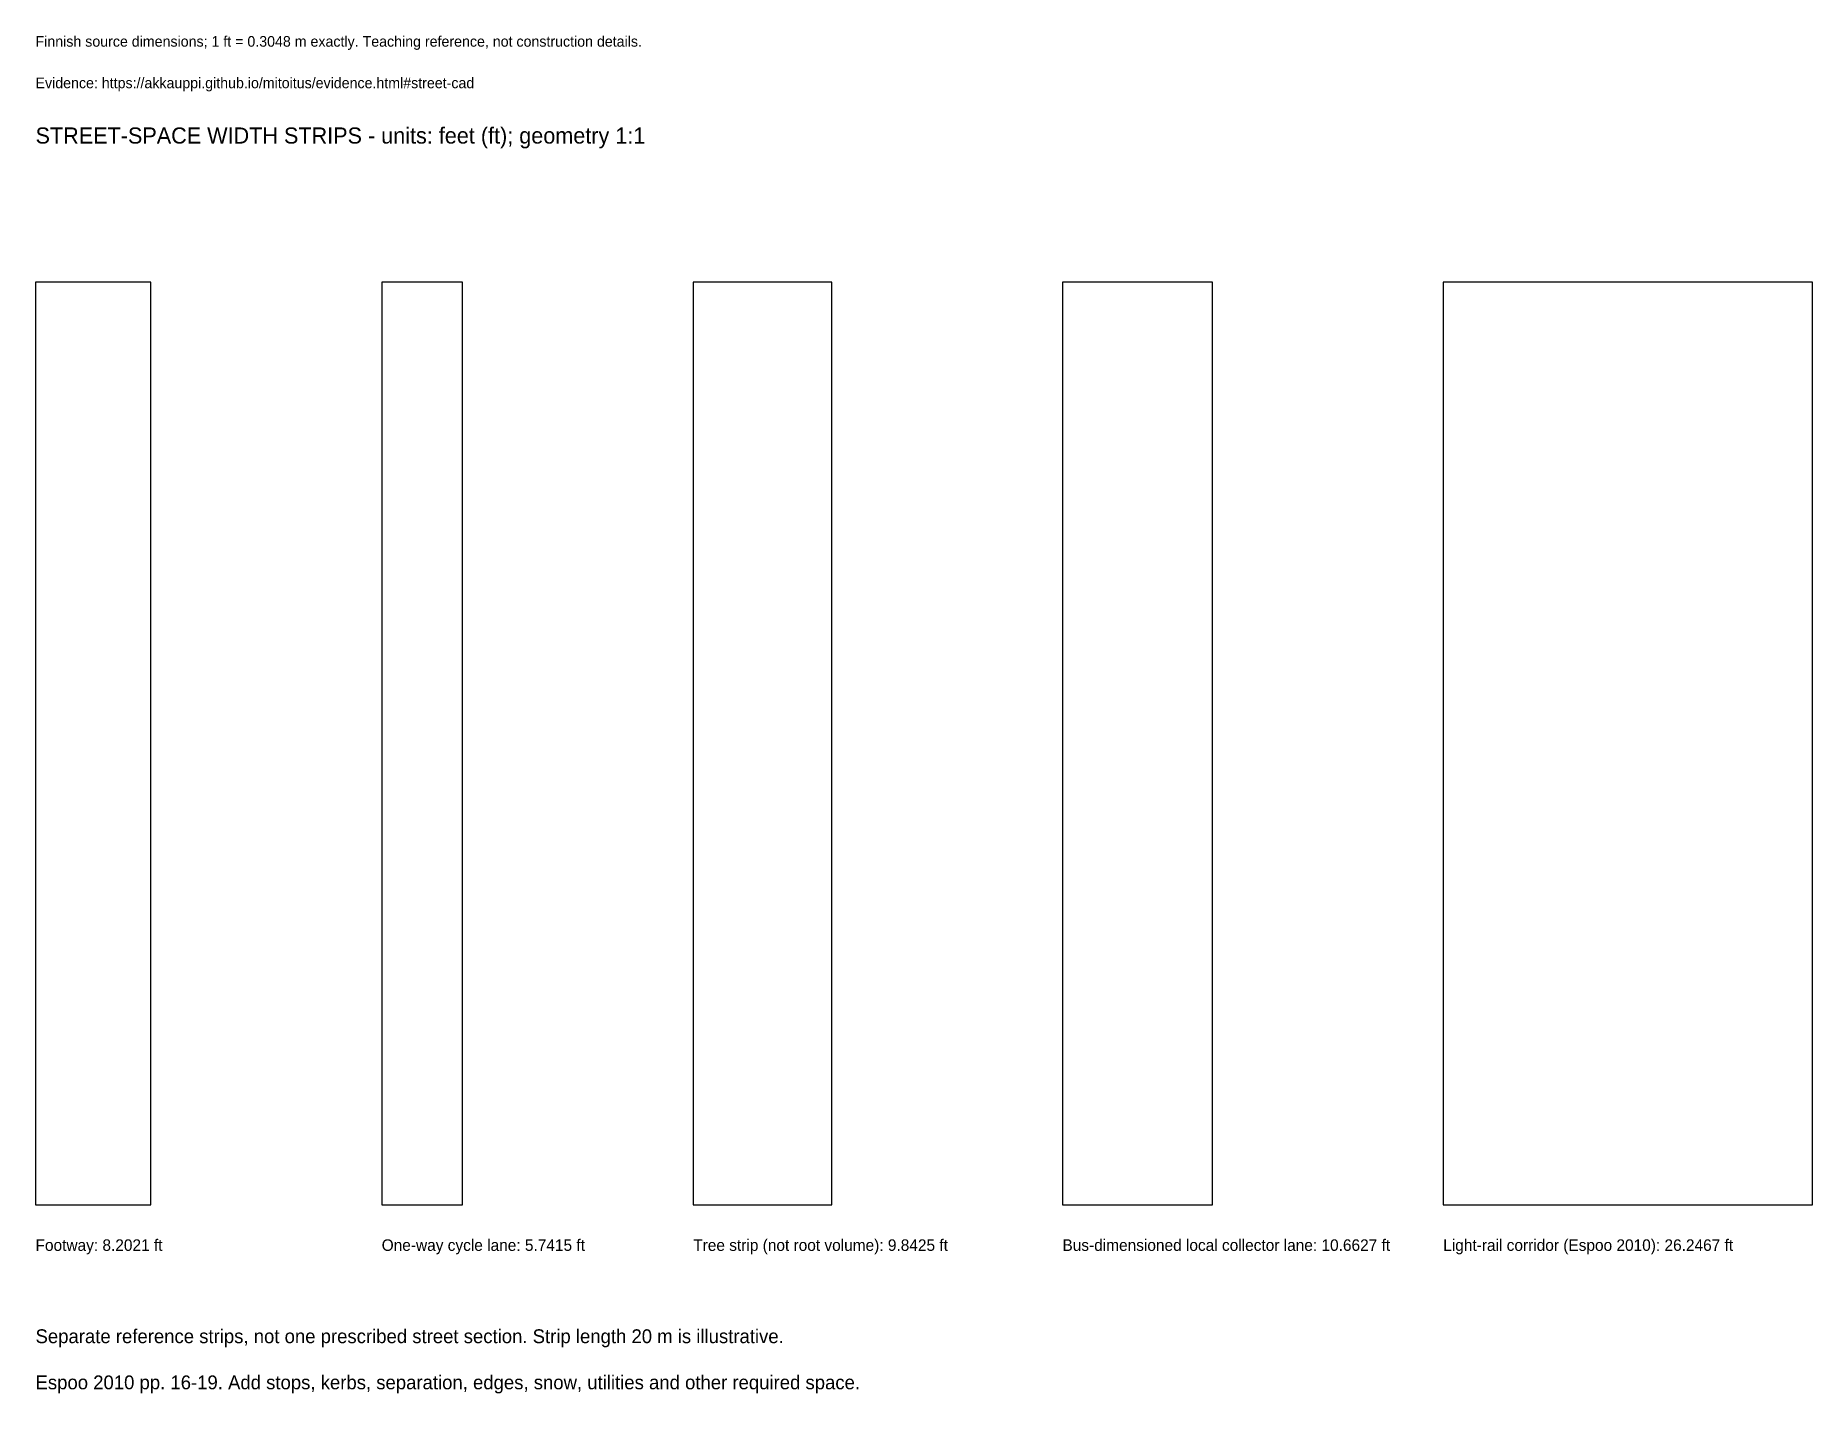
# Model space of a CAD drawing. Header units: feet. Extents: x 0 to 126, y -13 to 83.
import ezdxf

# ---------------------------------------------------------------- set-up
doc = ezdxf.new("R2010")
doc.units = ezdxf.units.FT
doc.header["$MEASUREMENT"] = 0
doc.layers.add('ANNOTATION', color=7, linetype='Continuous')
doc.layers.add('REFERENCE', color=7, linetype='Continuous')

msp = doc.modelspace()

# ---------------------------------------------------------------- linework, layer by layer
at = {"layer": 'REFERENCE'}
for p, q in [((8.2021, 65.6168), (0, 65.6168)), ((0, 65.6168), (0, 0)), ((8.2021, 0), (8.2021, 65.6168)), ((30.3478, 65.6168), (24.6063, 65.6168)), ((24.6063, 65.6168), (24.6063, 0)), ((30.3478, 0), (30.3478, 65.6168)), ((56.5945, 65.6168), (46.752, 65.6168)), ((46.752, 65.6168), (46.752, 0)), ((56.5945, 0), (56.5945, 65.6168)), ((83.6614, 65.6168), (72.9987, 65.6168)), ((72.9987, 65.6168), (72.9987, 0)), ((83.6614, 0), (83.6614, 65.6168)), ((126.3123, 65.6168), (100.0656, 65.6168)), ((100.0656, 65.6168), (100.0656, 0)), ((126.3123, 0), (126.3123, 65.6168)), ((0, 0), (8.2021, 0)), ((24.6063, 0), (30.3478, 0)), ((46.752, 0), (56.5945, 0)), ((72.9987, 0), (83.6614, 0)), ((100.0656, 0), (126.3123, 0))]:
    msp.add_line(p, q, dxfattribs=at)

# ---------------------------------------------------------------- texts
at = {"layer": 'ANNOTATION'}
for s, height, p in [('Finnish source dimensions; 1 ft = 0.3048 m exactly. Teaching reference, not construction details.', 0.7546, (0, 82.3491)), ('Evidence: https://akkauppi.github.io/mitoitus/evidence.html#street-cad', 0.7546, (0, 79.3963)), ('STREET-SPACE WIDTH STRIPS - units: feet (ft); geometry 1:1', 1.1483, (0, 75.4593)), ('Footway: 8.2021 ft', 0.8202, (0, -3.2808)), ('One-way cycle lane: 5.7415 ft', 0.8202, (24.6063, -3.2808)), ('Tree strip (not root volume): 9.8425 ft', 0.8202, (46.752, -3.2808)), ('Bus-dimensioned local collector lane: 10.6627 ft', 0.8202, (72.9987, -3.2808)), ('Light-rail corridor (Espoo 2010): 26.2467 ft', 0.8202, (100.0656, -3.2808)), ('Separate reference strips, not one prescribed street section. Strip length 20 m is illustrative.', 0.9843, (0, -9.8425)), ('Espoo 2010 pp. 16-19. Add stops, kerbs, separation, edges, snow, utilities and other required space.', 0.9843, (0, -13.1234))]:
    msp.add_text(s, height=height, dxfattribs=at).set_placement(p)

doc.saveas('drawing.dxf')
